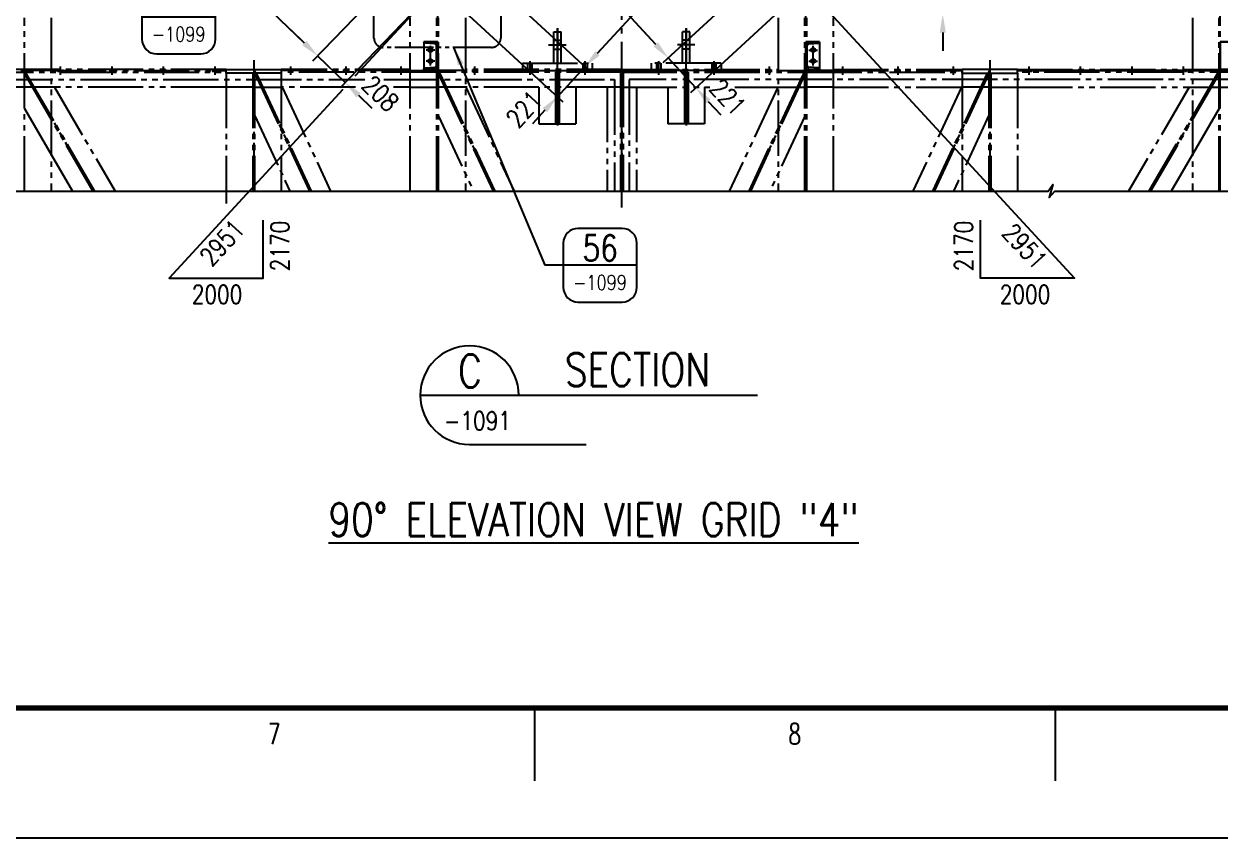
# Model space of a CAD drawing. Header units: millimetres. Extents: x 0 to 232280, y -26939 to 23794.
# Drawn here: x 144553 to 151052, y 0 to 4424 of the extents above; entities that cross this region are included whole.
import ezdxf
from ezdxf.enums import TextEntityAlignment as Align

# ---------------------------------------------------------------- set-up
doc = ezdxf.new("R2010")
doc.units = ezdxf.units.MM
doc.header["$LTSCALE"] = 30
for name, pattern in [('JNK-CENTER', [34, 30, -1.5, 1, -1.5]), ('JNK-PHANTOM', [15, 10, -1, 1, -1, 1, -1]), ('PH2', [15, 10, -1, 1, -1, 1, -1])]:
    doc.linetypes.add(name, pattern=pattern)
for name, color, linetype in [('CEN-R', 1, 'JNK-CENTER'), ('CON-C', 4, 'Continuous'), ('CON-G', 3, 'Continuous'), ('CON-W', 7, 'Continuous'), ('CON-Y', 2, 'Continuous'), ('det', 2, 'PH2'), ('Dim-W', 7, 'Continuous'), ('PHA-M', 6, 'JNK-PHANTOM'), ('TXT-C', 4, 'Continuous')]:
    doc.layers.add(name, color=color, linetype=linetype)
doc.styles.add('ROMANS', font='ROMANS.shx', dxfattribs={"width": 0.8})
doc.styles.add('SIMPLEX', font='simplex.shx', dxfattribs={"width": 0.8})
doc.dimstyles.new('DIM40', dxfattribs={"dimscale": 40, "dimtxt": 2.5, "dimasz": 2.5, "dimexe": 1, "dimexo": 1, "dimgap": 1, "dimtad": 1, "dimdec": 0, "dimdsep": 46, "dimtxsty": 'SIMPLEX', "dimcen": 0, "dimclrd": 7, "dimclre": 7, "dimclrt": 2, "dimadec": 1, "dimazin": 2, "dimtfac": 1, "dimtdec": 0, "dimtix": 1, "dimtmove": 2, "dimatfit": 2, "dimfxl": 1, "dimtolj": 1, "dimtzin": 0, "dimarcsym": 1})

# ---------------------------------------------------------------- blocks, each defined once
blk = doc.blocks.new('TITLE')
at = {"color": 7}
for p, q in [((523.41, 17.68), (523.41, 7.78)), ((594.15, 17.68), (594.15, 7.78)), ((841, 0), (0, 0))]:
    blk.add_line(p, q, dxfattribs=at)
at = {"color": 7, "const_width": 0.707}
blk.add_lwpolyline([(28.29, 17.68), (823.67, 17.68)], dxfattribs=at)
at = {"color": 7, "style": 'ROMANS', "width": 0.7}
for s, p in [('7', (488.05, 14.15)), ('8', (558.78, 14.15))]:
    blk.add_text(s, height=2.83, dxfattribs=at).set_placement(p, align=Align.MIDDLE)
blk = doc.blocks.new('*D1748')
at = {"layer": 'DEFPOINTS', "color": 0, "ltscale": 0.5, "transparency": 16777216}
for p in [(146951.4, 4790), (146801.4, 4627.2), (147601.3, 4191)]:
    blk.add_point(p, dxfattribs=at)
at = {"layer": 'Dim-W', "color": 7, "linetype": 'ByBlock', "lineweight": -2, "ltscale": 0.5, "transparency": 16777216}
for p, q in [((146980.8, 4762.8), (147630.7, 4163.9)), ((146830.8, 4600.1), (147480.7, 4001.2)), ((147669, 4264.6), (147736.8, 4338.1)), ((147451.3, 4028.3), (147601.3, 4191)), ((147383.5, 3954.7), (147315.7, 3881.2))]:
    blk.add_line(p, q, dxfattribs=at)
at = {"layer": 'Dim-W', "color": 7, "ltscale": 0.5, "transparency": 16777216}
for points in [[(147656.8, 4275.8), (147681.3, 4253.3), (147601.3, 4191)], [(147371.2, 3966), (147395.7, 3943.4), (147451.3, 4028.3)]]:
    blk.add_solid(points, dxfattribs=at)
at = {"layer": 'Dim-W', "color": 2, "ltscale": 0.5, "transparency": 16777216, "insert": (147270.9, 3960.8), "char_height": 100, "attachment_point": 5, "rotation": 47.33485, "style": 'SIMPLEX'}
blk.add_mtext('\\A1;221', dxfattribs=at)
blk = doc.blocks.new('*D1749')
at = {"layer": 'DEFPOINTS', "color": 0, "ltscale": 0.5, "transparency": 16777216}
for p in [(147801.4, 5712.2), (147601.3, 4191), (147601.3, 4191)]:
    blk.add_point(p, dxfattribs=at)
at = {"layer": 'Dim-W', "color": 7, "linetype": 'ByBlock', "lineweight": -2, "ltscale": 0.5, "transparency": 16777216}
for p, q in [((147830.8, 5685.1), (148480.7, 5086.2)), ((148383.5, 5039.7), (147669, 4264.6))]:
    blk.add_line(p, q, dxfattribs=at)
at = {"layer": 'Dim-W', "color": 7, "ltscale": 0.5, "transparency": 16777216}
for points in [[(148371.2, 5051), (148395.7, 5028.5), (148451.3, 5113.3)], [(147656.8, 4275.8), (147681.3, 4253.3), (147601.3, 4191)]]:
    blk.add_solid(points, dxfattribs=at)
at = {"layer": 'Dim-W', "color": 2, "ltscale": 0.5, "transparency": 16777216, "insert": (147960.1, 4713.1), "char_height": 100, "attachment_point": 5, "rotation": 47.33485, "style": 'SIMPLEX'}
blk.add_mtext('\\A1;1254', dxfattribs=at)
blk = doc.blocks.new('*D1753')
at = {"layer": 'DEFPOINTS', "color": 0, "ltscale": 0.5, "transparency": 16777216}
for p in [(148651.4, 4790), (148801.4, 4627.2), (148053.8, 4239.2)]:
    blk.add_point(p, dxfattribs=at)
at = {"layer": 'Dim-W', "color": 7, "linetype": 'ByBlock', "lineweight": -2, "ltscale": 0.5, "transparency": 16777216}
for p, q in [((148622, 4762.8), (148024.4, 4212.1)), ((148772, 4600.1), (148174.4, 4049.3)), ((147986, 4312.7), (147918.2, 4386.2)), ((148203.8, 4076.4), (148053.8, 4239.2)), ((148271.5, 4002.9), (148339.3, 3929.3))]:
    blk.add_line(p, q, dxfattribs=at)
at = {"layer": 'Dim-W', "color": 7, "ltscale": 0.5, "transparency": 16777216}
for points in [[(147998.3, 4324), (147973.7, 4301.4), (148053.8, 4239.2)], [(148283.8, 4014.2), (148259.3, 3991.6), (148203.8, 4076.4)]]:
    blk.add_solid(points, dxfattribs=at)
at = {"layer": 'Dim-W', "color": 2, "ltscale": 0.5, "transparency": 16777216, "insert": (148378, 4026.8), "char_height": 100, "attachment_point": 5, "rotation": 312.66515, "style": 'SIMPLEX'}
blk.add_mtext('\\A1;221', dxfattribs=at)
blk = doc.blocks.new('*D1754')
at = {"layer": 'DEFPOINTS', "color": 0, "ltscale": 0.5, "transparency": 16777216}
for p in [(146958.1, 6627.2), (146360.5, 6076.4), (148651.4, 4790)]:
    blk.add_point(p, dxfattribs=at)
at = {"layer": 'Dim-W', "color": 7, "linetype": 'ByBlock', "lineweight": -2, "ltscale": 0.5, "transparency": 16777216}
for p, q in [((146928.7, 6600.1), (146331, 6049.3)), ((147986, 4312.7), (146428.2, 6002.9)), ((148622, 4762.8), (148024.4, 4212.1))]:
    blk.add_line(p, q, dxfattribs=at)
at = {"layer": 'Dim-W', "color": 7, "ltscale": 0.5, "transparency": 16777216}
for points in [[(146440.5, 6014.2), (146416, 5991.6), (146360.5, 6076.4)], [(147998.3, 4324), (147973.7, 4301.4), (148053.8, 4239.2)]]:
    blk.add_solid(points, dxfattribs=at)
at = {"layer": 'Dim-W', "color": 2, "ltscale": 0.5, "transparency": 16777216, "insert": (147273.3, 5218.8), "char_height": 100, "attachment_point": 5, "rotation": 312.66515, "style": 'SIMPLEX'}
blk.add_mtext('\\A1;2499', dxfattribs=at)
blk = doc.blocks.new('*D1757')
at = {"layer": 'DEFPOINTS', "color": 0, "ltscale": 0.5, "transparency": 16777216}
for p in [(146651.4, 4771.8), (146801.4, 4627.2), (146148.8, 4250.5)]:
    blk.add_point(p, dxfattribs=at)
at = {"layer": 'Dim-W', "color": 7, "linetype": 'ByBlock', "lineweight": -2, "ltscale": 0.5, "transparency": 16777216}
for p, q in [((146623.6, 4743), (146121, 4221.7)), ((146773.6, 4598.4), (146271, 4077.1)), ((146076.8, 4319.9), (146004.8, 4389.3)), ((146298.8, 4105.9), (146148.8, 4250.5)), ((146370.8, 4036.5), (146442.8, 3967.1))]:
    blk.add_line(p, q, dxfattribs=at)
at = {"layer": 'Dim-W', "color": 7, "ltscale": 0.5, "transparency": 16777216}
for points in [[(146088.4, 4331.9), (146065.2, 4307.9), (146148.8, 4250.5)], [(146382.4, 4048.5), (146359.2, 4024.5), (146298.8, 4105.9)]]:
    blk.add_solid(points, dxfattribs=at)
at = {"layer": 'Dim-W', "color": 2, "ltscale": 0.5, "transparency": 16777216, "insert": (146490.8, 4045.8), "char_height": 100, "attachment_point": 5, "rotation": 316.04929, "style": 'SIMPLEX'}
blk.add_mtext('\\A1;208', dxfattribs=at)
blk = doc.blocks.new('*D1758')
at = {"layer": 'DEFPOINTS', "color": 0, "ltscale": 0.5, "transparency": 16777216}
for p in [(144951, 6276.3), (144515.8, 5824.8), (146651.4, 4771.8)]:
    blk.add_point(p, dxfattribs=at)
at = {"layer": 'Dim-W', "color": 7, "linetype": 'ByBlock', "lineweight": -2, "ltscale": 0.5, "transparency": 16777216}
for p, q in [((144923.3, 6247.5), (144488, 5796)), ((146076.8, 4319.9), (144587.8, 5755.4)), ((146623.6, 4743), (146121, 4221.7))]:
    blk.add_line(p, q, dxfattribs=at)
at = {"layer": 'Dim-W', "color": 7, "ltscale": 0.5, "transparency": 16777216}
for points in [[(144599.3, 5767.4), (144576.2, 5743.4), (144515.8, 5824.8)], [(146088.4, 4331.9), (146065.2, 4307.9), (146148.8, 4250.5)]]:
    blk.add_solid(points, dxfattribs=at)
at = {"layer": 'Dim-W', "color": 2, "ltscale": 0.5, "transparency": 16777216, "insert": (145394.7, 5102.4), "char_height": 100, "attachment_point": 5, "rotation": 316.04929, "style": 'SIMPLEX'}
blk.add_mtext('\\A1;2268', dxfattribs=at)
blk = doc.blocks.new('A$C778F4AC7')
at = {"layer": 'Dim-W', "ltscale": 0.5}
blk.add_lwpolyline([(-210.3, -962.7), (2157.7, -962.7), (2182.9, -926.6), (2164.1, -996.2), (2194.6, -962.7), (8067.5, -962.7), (8092.8, -926.6), (8073.9, -996.2), (8104.4, -962.7), (11724.3, -962.7)], dxfattribs=at)
at = {"layer": 'PHA-M'}
for p, q in [((4751, -962.7), (4751, 47)), ((6751, -962.7), (6751, 47)), ((9002, -962.7), (9002, 47)), ((2505, -962.7), (2505, -20)), ((2650, -20), (2650, -962.7)), ((4601, -962.7), (4601, -20)), ((4746, -962.7), (4746, -20)), ((4756, -962.7), (4756, -20)), ((4901, -20), (4901, -962.7)), ((6601, -20), (6601, -962.7)), ((6746, -962.7), (6746, -20)), ((6756, -962.7), (6756, -20)), ((6901, -962.7), (6901, -20)), ((8852, -20), (8852, -962.7)), ((8997, -962.7), (8997, -20)), ((5381, -266), (5381, -96)), ((5381, -96), (5421, -96)), ((5401, -76.3), (5401, -266)), ((5401, -326.4), (5401, -77.9)), ((5421, -266), (5421, -96)), ((6081, -266), (6081, -96)), ((6121, -96), (6081, -96)), ((6101, -76.3), (6101, -266)), ((6101, -326.4), (6101, -77.9)), ((6121, -266), (6121, -96)), ((4676, -152.4), (4676, -150)), ((4676, -150), (4751, -150)), ((4751, -150), (4676, -150)), ((4676, -150), (4676, -300)), ((4735.4, -162.2), (4680.6, -157.4)), ((4711, -278.5), (4711, -171.5)), ((4744.5, -277.8), (4744.5, -172.2)), ((4751, -150), (4751, -300)), ((4751, -300), (4751, -150)), ((5353.5, -166), (5448.5, -166)), ((5381, -142), (5421, -142)), ((5381, -190), (5421, -190)), ((6148.5, -166), (6053.5, -166)), ((6121, -142), (6081, -142)), ((6121, -190), (6081, -190)), ((6751, -150), (6751, -300)), ((6826, -150), (6751, -150)), ((6751, -300), (6751, -150)), ((6751, -150), (6826, -150)), ((6757.5, -277.8), (6757.5, -172.2)), ((6766.6, -162.2), (6821.4, -157.4)), ((6791, -278.5), (6791, -171.5)), ((6826, -152.4), (6826, -150)), ((6826, -150), (6826, -300)), ((9002, -150), (9002, -300)), ((9077, -150), (9002, -150)), ((9002, -300), (9002, -150)), ((9002, -150), (9077, -150)), ((3751, -250), (3751, -962.7)), ((4734.5, -195), (4687.5, -195)), ((4734.5, -255), (4687.5, -255)), ((5251, -256), (5251, -325)), ((5551, -256), (5551, -325)), ((5951, -256), (5951, -325)), ((6251, -256), (6251, -325)), ((6767.5, -195), (6814.5, -195)), ((6767.5, -255), (6814.5, -255)), ((7751, -250), (7751, -962.7)), ((5, -315), (3601, -315)), ((3601, -300), (150, -300)), ((2505, -306), (2486.2, -306)), ((2500, -306), (2882.1, -962.7)), ((2650, -306), (2505, -306)), ((2505, -322.5), (2511.9, -318.5)), ((2505, -322.5), (2877.5, -962.7)), ((2511.9, -318.5), (2886.7, -962.7)), ((2650, -306), (3601, -306)), ((2688.5, -300), (2688.5, -315)), ((2700, -285), (2700, -330)), ((2711.5, -300), (2711.5, -315)), ((2968.5, -300), (2968.5, -315)), ((2980, -285), (2980, -330)), ((2991.5, -300), (2991.5, -315)), ((3248.5, -300), (3248.5, -315)), ((3260, -285), (3260, -330)), ((3271.5, -300), (3271.5, -315)), ((3528.5, -300), (3528.5, -315)), ((3540, -285), (3540, -330)), ((3551.5, -300), (3551.5, -315)), ((3601, -320), (3601, -300)), ((3601, -300), (3901, -300)), ((3601, -320), (3601, -1028.1)), ((3901, -320), (3601, -320)), ((3746, -320), (3746, -962.7)), ((3751, -300), (4058.4, -962.7)), ((3756, -320), (3756, -962.7)), ((3764.7, -320), (3757.4, -323.4)), ((3757.4, -323.4), (4054, -962.7)), ((3764.7, -320), (4062.8, -962.7)), ((4601, -300), (3901, -300)), ((3901, -300), (3901, -320)), ((4601, -306), (3901, -306)), ((4746, -315), (3901, -315)), ((3901, -320), (3901, -947.1)), ((3939.5, -300), (3939.5, -315)), ((3951, -285), (3951, -330)), ((3962.5, -300), (3962.5, -315)), ((4239.5, -300), (4239.5, -315)), ((4251, -285), (4251, -330)), ((4262.5, -300), (4262.5, -315)), ((4539.5, -300), (4539.5, -315)), ((4551, -285), (4551, -330)), ((4562.5, -300), (4562.5, -315)), ((4601, -306), (4746, -306)), ((4676, -300), (4676, -297.6)), ((4751, -300), (4676, -300)), ((4676, -300), (4751, -300)), ((4680.6, -292.6), (4735.4, -287.8)), ((4751, -306), (5056.4, -962.7)), ((4901, -306), (4756, -306)), ((5751, -315), (4756, -315)), ((4756, -326.2), (4763.3, -322.9)), ((4763.3, -322.9), (5060.9, -962.7)), ((5751, -300), (4901, -300)), ((5751, -306), (4901, -306)), ((4939.5, -300), (4939.5, -315)), ((4951, -285), (4951, -330)), ((4962.5, -300), (4962.5, -315)), ((5211, -266), (5591, -266)), ((5211, -266), (5211, -306)), ((5211, -306), (5591, -306)), ((5239.5, -266), (5239.5, -306)), ((5239.5, -300), (5239.5, -315)), ((5251, -285), (5251, -330)), ((5262.5, -266), (5262.5, -306)), ((5262.5, -300), (5262.5, -315)), ((5391, -315), (5391, -396)), ((5401, -306), (5401, -629.9)), ((5411, -315), (5411, -396)), ((5539.5, -266), (5539.5, -306)), ((5539.5, -300), (5539.5, -315)), ((5551, -285), (5551, -330)), ((5562.5, -266), (5562.5, -306)), ((5562.5, -300), (5562.5, -315)), ((5591, -266), (5591, -306)), ((5743.5, -315), (5743.5, -962.7)), ((5751, -300), (6601, -300)), ((5751, -306), (6601, -306)), ((5751, -306), (5751, -962.7)), ((5751, -306), (5751, -962.7)), ((5751, -315), (6746, -315)), ((5758.5, -315), (5758.5, -962.7)), ((6291, -266), (5911, -266)), ((5911, -266), (5911, -306)), ((6291, -306), (5911, -306)), ((5939.5, -266), (5939.5, -306)), ((5939.5, -300), (5939.5, -315)), ((5951, -285), (5951, -330)), ((5962.5, -266), (5962.5, -306)), ((5962.5, -300), (5962.5, -315)), ((6091, -315), (6091, -396)), ((6101, -306), (6101, -629.9)), ((6111, -315), (6111, -396)), ((6239.5, -266), (6239.5, -306)), ((6239.5, -300), (6239.5, -315)), ((6251, -285), (6251, -330)), ((6262.5, -266), (6262.5, -306)), ((6262.5, -300), (6262.5, -315)), ((6291, -266), (6291, -306)), ((6738.7, -322.9), (6441.1, -962.7)), ((6751, -306), (6445.6, -962.7)), ((6539.5, -300), (6539.5, -315)), ((6551, -285), (6551, -330)), ((6562.5, -300), (6562.5, -315)), ((6601, -306), (6746, -306)), ((6746, -326.2), (6738.7, -322.9)), ((6751, -300), (6826, -300)), ((6826, -300), (6751, -300)), ((6901, -306), (6756, -306)), ((6756, -315), (7601, -315)), ((6821.4, -292.6), (6766.6, -287.8)), ((6826, -300), (6826, -297.6)), ((6901, -300), (7601, -300)), ((6901, -306), (7601, -306)), ((6939.5, -300), (6939.5, -315)), ((6951, -285), (6951, -330)), ((6962.5, -300), (6962.5, -315)), ((7239.5, -300), (7239.5, -315)), ((7251, -285), (7251, -330)), ((7262.5, -300), (7262.5, -315)), ((7737.3, -320), (7439.2, -962.7)), ((7751, -300), (7443.6, -962.7)), ((7744.6, -323.4), (7448, -962.7)), ((7539.5, -300), (7539.5, -315)), ((7551, -285), (7551, -330)), ((7562.5, -300), (7562.5, -315)), ((7901, -300), (7601, -300)), ((7601, -300), (7601, -320)), ((7601, -320), (7601, -962.7)), ((7601, -320), (7901, -320)), ((7737.3, -320), (7744.6, -323.4)), ((7746, -320), (7746, -962.7)), ((7756, -320), (7756, -962.7)), ((7901, -300), (11352, -300)), ((7901, -320), (7901, -300)), ((7901, -306), (11352, -306)), ((8852, -306), (7901, -306)), ((11497, -315), (7901, -315)), ((7901, -320), (7901, -962.7)), ((7950.5, -300), (7950.5, -315)), ((7962, -285), (7962, -330)), ((7973.5, -300), (7973.5, -315)), ((8230.5, -300), (8230.5, -315)), ((8242, -285), (8242, -330)), ((8253.5, -300), (8253.5, -315)), ((8510.5, -300), (8510.5, -315)), ((8522, -285), (8522, -330)), ((8533.5, -300), (8533.5, -315)), ((8990.1, -318.5), (8615.3, -962.7)), ((9002, -306), (8619.9, -962.7)), ((8997, -322.5), (8624.5, -962.7)), ((8790.5, -300), (8790.5, -315)), ((8802, -285), (8802, -330)), ((8813.5, -300), (8813.5, -315)), ((8852, -306), (8997, -306)), ((8997, -322.5), (8990.1, -318.5)), ((8991.8, -315), (8998.7, -319.2)), ((8997, -306), (9015.8, -306)), ((9002, -300), (9077, -300)), ((9077, -300), (9002, -300)), ((110, -356), (4354.5, -356)), ((4457.8, -356), (5711, -356)), ((4756, -326.2), (5052, -962.7)), ((5711, -356), (5711, -962.7)), ((11392, -356), (5791, -356)), ((5791, -356), (5791, -962.7)), ((6746, -326.2), (6450, -962.7)), ((3601, -396), (150, -396)), ((2650, -396), (2505, -396)), ((2668.1, -396), (2997.8, -962.7)), ((3746, -396), (3601, -396)), ((3756, -396), (3901, -396)), ((4303.6, -396), (3901, -396)), ((3905.8, -396), (4168.6, -962.7)), ((4601, -396), (4510.7, -396)), ((4601, -396), (4746, -396)), ((4901, -396), (4756, -396)), ((5751, -396), (4901, -396)), ((4903.1, -396), (5166.7, -962.7)), ((5301, -396), (5301, -596)), ((5391, -396), (5391, -596)), ((5411, -396), (5411, -596)), ((5501, -396), (5501, -596)), ((5671, -396), (5671, -962.7)), ((5751, -396), (6228.7, -396)), ((5831, -396), (5831, -962.7)), ((6001, -396), (6001, -596)), ((6091, -396), (6091, -596)), ((6111, -396), (6111, -596)), ((6201, -396), (6201, -596)), ((6598.9, -396), (6335.3, -962.7)), ((6366.1, -396), (6601, -396)), ((6601, -396), (6746, -396)), ((6901, -396), (6756, -396)), ((6901, -396), (7601, -396)), ((7596.2, -396), (7333.4, -962.7)), ((7746, -396), (7601, -396)), ((7756, -396), (7901, -396)), ((7901, -396), (11352, -396)), ((8833.9, -396), (8504.2, -962.7)), ((8852, -396), (8997, -396)), ((2505, -513.4), (2650, -762.6)), ((8997, -513.4), (8852, -762.6)), ((3756, -548.4), (3922.9, -908.2)), ((4756, -553.9), (4946.2, -962.7)), ((6746, -553.9), (6555.8, -962.7)), ((7746, -548.4), (7579.1, -908.2)), ((5301, -596), (5501, -596)), ((6201, -596), (6001, -596)), ((2650, -762.6), (2766.4, -962.7)), ((8852, -762.6), (8735.6, -962.7)), ((3922.9, -908.2), (3948.1, -962.7)), ((7579.1, -908.2), (7553.9, -962.7)), ((3601, -938.3), (3601, -962.7)), ((3901, -922.5), (3901, -962.7))]:
    blk.add_line(p, q, dxfattribs=at)
for centre in [(4711, -195), (6791, -195), (4711, -255), (6791, -255)]:
    blk.add_circle(centre, 11.5, dxfattribs=at)
for centre, radius, start, end in [((4681, -152.4), 5, 180, 265), ((4734.5, -172.2), 10, 0, 85), ((6767.5, -172.2), 10, 95, 180), ((6821, -152.4), 5, 275, 0), ((4681, -297.6), 5, 95, 180), ((4734.5, -277.8), 10, 275, 0), ((6767.5, -277.8), 10, 180, 265), ((6821, -297.6), 5, 0, 85)]:
    blk.add_arc(centre, radius, start, end, dxfattribs=at)
blk = doc.blocks.new('det-tag')
at = {"layer": 'CON-Y'}
blk.add_line((5, 0), (-5, 0), dxfattribs=at)
blk.add_lwpolyline([(-3, -5), (3, -5, 0.414214), (5, -3), (5, 3, 0.414214), (3, 5), (-3, 5, 0.414214), (-5, 3), (-5, -3, 0.414214)], format="xyb", close=True, dxfattribs=at)
at = {"layer": 'CON-G', "style": 'SIMPLEX', "width": 0.8}
blk.add_attdef('TAG', text='', height=3.5, dxfattribs=at).set_placement((0.02, 0.58), align=Align.CENTER)
at = {"layer": 'CON-Y', "style": 'SIMPLEX', "width": 0.8}
blk.add_attdef('-8888', text='', height=2, dxfattribs=at).set_placement((0, -3.34), align=Align.CENTER)
blk = doc.blocks.new('SECTITLE')
at = {"layer": 'CON-G'}
for p, q in [((-1.7, 0), (44.1, 0)), ((5, -6.7), (20.86, -6.7))]:
    blk.add_line(p, q, dxfattribs=at)
blk.add_arc((5, 0), 6.7, 0, 270, dxfattribs=at)
at = {"layer": 'CON-C', "style": 'SIMPLEX', "width": 0.8}
for tag, p in [('A', (5.06, 1.04)), ('ELEVATION', (27.83, 1.22))]:
    blk.add_attdef(tag, text='', height=4.5, dxfattribs=at).set_placement(p, align=Align.CENTER)
at = {"layer": 'CON-Y', "style": 'SIMPLEX', "width": 0.8}
blk.add_attdef('SCALE', text='', height=2.5, dxfattribs=at).set_placement((44.9, -3.72), align=Align.RIGHT)
blk.add_attdef('H0000-0000', (1.54, -4.72), '', height=2.5, dxfattribs=at)
blk = doc.blocks.new('*D1682')
at = {"layer": 'DEFPOINTS', "color": 0, "ltscale": 0.5, "transparency": 16777216}
for p in [(148801.4, 4627.2), (148951.4, 4477.2), (149545.6, 4477.2)]:
    blk.add_point(p, dxfattribs=at)
at = {"layer": 'Dim-W', "color": 7, "linetype": 'ByBlock', "lineweight": -2, "ltscale": 0.5, "transparency": 16777216}
for p, q in [((149545.6, 4727.2), (149545.6, 4827.2)), ((148841.4, 4627.2), (149585.6, 4627.2)), ((149545.6, 4627.2), (149545.6, 4477.2)), ((148991.4, 4477.2), (149585.6, 4477.2)), ((149545.6, 4377.2), (149545.6, 4277.2))]:
    blk.add_line(p, q, dxfattribs=at)
at = {"layer": 'Dim-W', "color": 7, "ltscale": 0.5, "transparency": 16777216}
for points in [[(149529, 4727.2), (149562.3, 4727.2), (149545.6, 4627.2)], [(149529, 4377.2), (149562.3, 4377.2), (149545.6, 4477.2)]]:
    blk.add_solid(points, dxfattribs=at)
at = {"layer": 'Dim-W', "color": 2, "ltscale": 0.5, "transparency": 16777216, "insert": (149455.6, 4771), "char_height": 100, "attachment_point": 5, "rotation": 90, "style": 'SIMPLEX'}
blk.add_mtext('\\A1;150', dxfattribs=at)

msp = doc.modelspace()

# ---------------------------------------------------------------- linework, layer by layer
at = {"layer": 'CEN-R'}
msp.add_line((147801.4, 3426.31), (147801.4, 8583.08), dxfattribs=at)
at = {"layer": 'CON-W'}
msp.add_line((147483.47, 3112.84), (147383.47, 3112.84), dxfattribs=at)
at = {"layer": 'det', "ltscale": 0.7}
msp.add_lwpolyline([(146455.06, 5133.12, -0.4142136), (146505.06, 5183.12), (147093.79, 5183.12, -0.4142136), (147143.79, 5133.12), (147143.79, 4346.59, -0.4142136), (147093.79, 4296.59), (146505.06, 4296.59, -0.4142136), (146455.06, 4346.59)], format="xyb", close=True, dxfattribs=at)
at = {"layer": 'Dim-W', "ltscale": 0.5}
for points in [[(146801.4, 4627.2), (146351.85, 4139.44)], [(148801.4, 4627.2), (150261.28, 3043.21), (149750.57, 3043.21), (149750.57, 3358.18)], [(146285.5, 4067.45), (145341.51, 3043.21), (145852.22, 3043.21), (145852.22, 3358.18)]]:
    msp.add_lwpolyline(points, dxfattribs=at)

# ---------------------------------------------------------------- block references
at = {"linetype": 'ByBlock', "xscale": 39.99999999599994, "yscale": 39.99999999599994, "zscale": 39.99999999599994}
msp.add_blockref('TITLE', (126389.98, 0), dxfattribs=at)
at = {"layer": 'CON-W', "xscale": 40, "yscale": 40, "zscale": 40}
for p, values in [((145393.84, 4461.39), {'TAG': '59', '-8888': '-1099'}), ((147683.47, 3112.84), {'TAG': '56', '-8888': '-1099'})]:
    msp.add_blockref('det-tag', p, dxfattribs=at).add_auto_attribs(values)
at = {"layer": 'Dim-W', "ltscale": 0.5}
msp.add_blockref('A$C778F4AC7', (142050.4, 4477.2), dxfattribs=at)
at = {"layer": 'Dim-W', "xscale": 40, "yscale": 40, "zscale": 40}
msp.add_blockref('SECTITLE', (146774.29, 2406.53), dxfattribs=at).add_auto_attribs({'H0000-0000': '-1091', 'A': 'C', 'ELEVATION': 'SECTION'})

# ---------------------------------------------------------------- texts
at = {"layer": 'CON-Y', "style": 'SIMPLEX', "width": 0.8}
for p in [(145993.63, 3079.99), (149709.16, 3079.99)]:
    msp.add_text('2170', height=100, rotation=90, dxfattribs=at).set_placement(p)
for p in [(145465.34, 2904.52), (149855.54, 2904.52)]:
    msp.add_text('2000', height=100, dxfattribs=at).set_placement(p)
at = {"layer": 'Dim-W', "color": 2, "style": 'SIMPLEX', "width": 0.8}
for rotation, p in [(47.334855, (145573.22, 3100.21)), (312.665145, (149861.76, 3282.29))]:
    msp.add_text('2951', height=100, rotation=rotation, dxfattribs=at).set_placement(p)
at = {"layer": 'TXT-C', "style": 'SIMPLEX', "width": 0.8}
msp.add_text('%%U90%%D ELEVATION VIEW GRID "4"', height=180, dxfattribs=at).set_placement((147648.02, 1640.48), align=Align.CENTER)

# ---------------------------------------------------------------- dimensions: what is measured, and where the dimension line sits
at = {"layer": 'Dim-W', "ltscale": 0.5}
for base, p1, p2, angle, picture, middle in [((146360.46, 6076.43), (148651.4, 4789.96), (146958.08, 6627.23), 312.665145, '*D1754', (147273.29, 5218.79)), ((144515.77, 5824.76), (146651.4, 4771.81), (144951.03, 6276.27), 316.049287, '*D1758', (145394.75, 5102.41)), ((147601.25, 4191.02), (147801.4, 5712.22), (147601.25, 4191.02), 47.334854, '*D1749', (147960.07, 4713.14))]:
    dim = msp.add_linear_dim(base=base, p1=p1, p2=p2, angle=angle, dimstyle='DIM40', dxfattribs=at)
    dim.commit()
    dim.dimension.update_dxf_attribs({"geometry": picture, "text_midpoint": middle})
for base, p1, p2, angle, picture, middle in [((149545.64, 4477.2), (148801.4, 4627.2), (148951.4, 4477.2), 90, '*D1682', (149455.64, 4770.98)), ((146148.81, 4250.46), (146801.4, 4627.2), (146651.4, 4771.81), 316.049287, '*D1757', (146490.84, 4045.8)), ((147601.25, 4191.02), (146801.4, 4627.2), (146951.4, 4789.96), 47.334854, '*D1748', (147270.89, 3960.84)), ((148053.78, 4239.16), (148801.4, 4627.2), (148651.4, 4789.96), 312.665145, '*D1753', (148377.98, 4026.82))]:
    dim = msp.add_linear_dim(base=base, p1=p1, p2=p2, angle=angle, dimstyle='DIM40', dxfattribs=at)
    dim.commit()
    dim.dimension.update_dxf_attribs({"geometry": picture, "text_midpoint": middle, "dimtype": 160})

# ---------------------------------------------------------------- leaders
at = {"layer": 'CON-W', "color": 4}
msp.add_leader([(146887.78, 4296.59), (147383.47, 3112.84)], dimstyle='DIM40', override={"dimgap": 1, "dimtad": 0}, dxfattribs=at)

doc.saveas('drawing.dxf')
